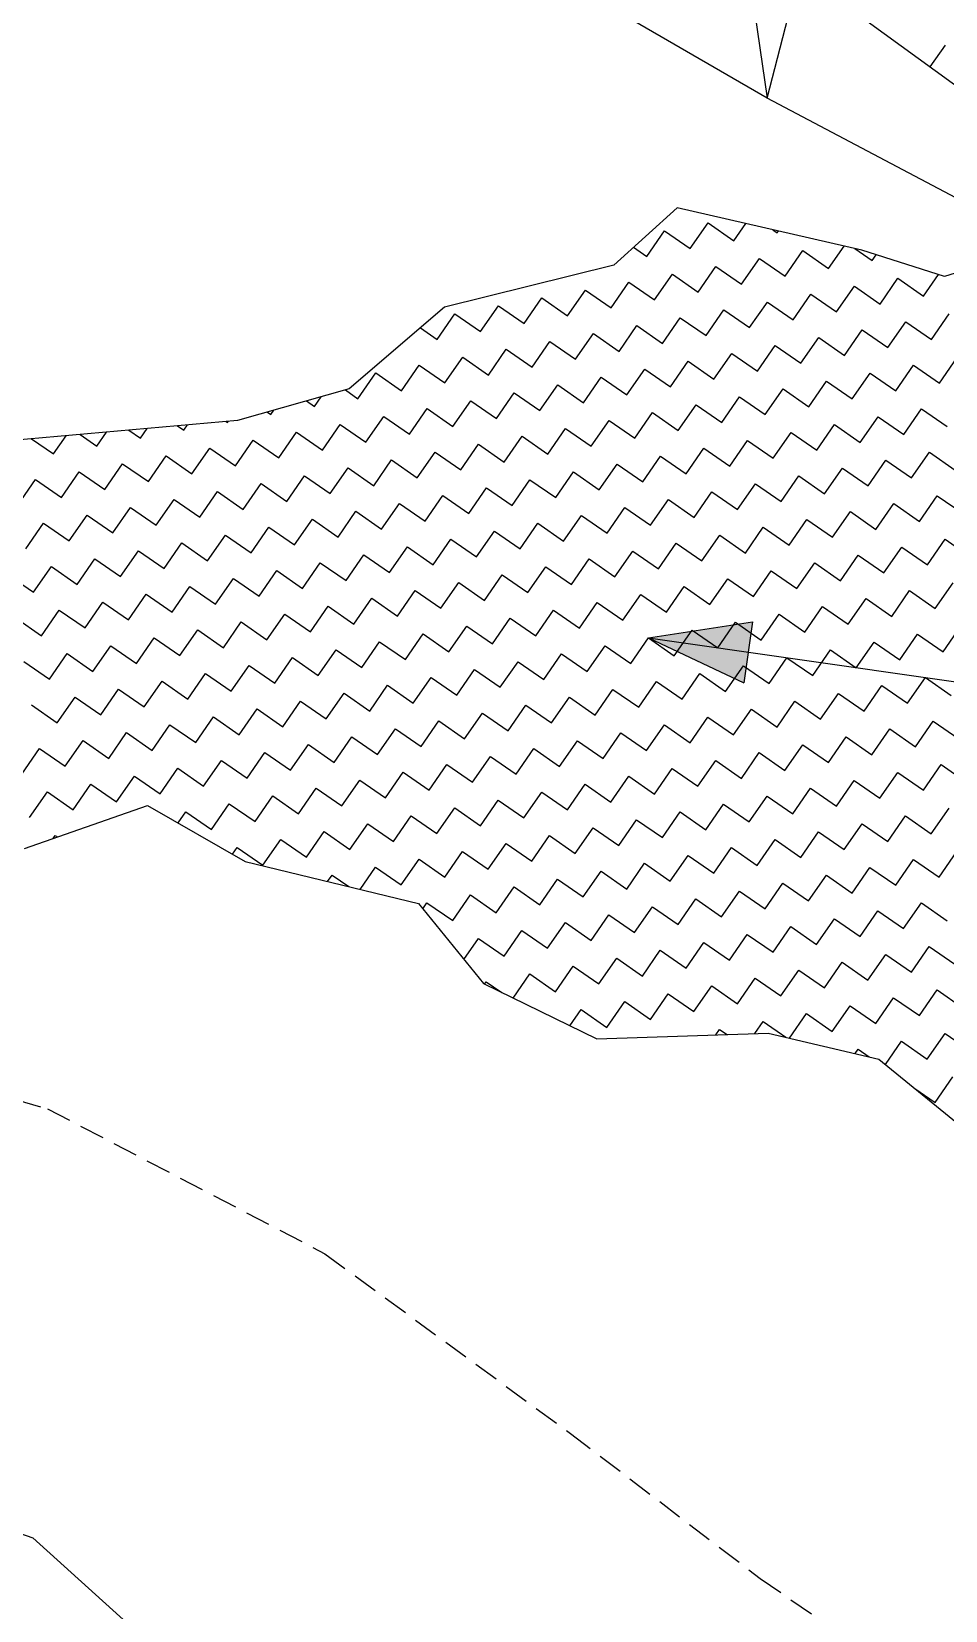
# Model space of a CAD drawing. Header units: metres. Extents: x 282167 to 284586, y 2020907 to 2023042.
# Drawn here: x 283705.8 to 283888.9, y 2021604.4 to 2021920.7 of the extents above; entities that cross this region are included whole.
import ezdxf

# ---------------------------------------------------------------- set-up
doc = ezdxf.new("R2010")
doc.units = ezdxf.units.M
doc.header["$MEASUREMENT"] = 0
doc.linetypes.add('DASHED', pattern=[0.75, 0.5, -0.25])
for name, color, linetype in [('LINE_FOOTPATH', 1, 'DASHED'), ('POLY_HATCH', 12, 'Continuous'), ('POLY_PARCEL', 6, 'Continuous'), ('POLY_WATER', 4, 'Continuous')]:
    doc.layers.add(name, color=color, linetype=linetype)

msp = doc.modelspace()

# ---------------------------------------------------------------- hatches: boundary and pattern name
h = msp.add_hatch(color=256)
h.paths.add_polyline_path([(283849.37, 2021796.33), (283850.24, 2021802.44), (283829.4, 2021799.19)])
h.paths.add_polyline_path([(283829.4, 2021799.19), (283848.5, 2021790.22), (283849.37, 2021796.33)])

# ---------------------------------------------------------------- linework, layer by layer
for points in [[(283829.4, 2021799.19), (283850.24, 2021802.44)], [(283850.24, 2021802.44), (283848.5, 2021790.22)], [(283829.4, 2021799.19), (283949.71, 2021782)], [(283829.4, 2021799.19), (283848.5, 2021790.22)]]:
    msp.add_lwpolyline(points)
at = {"layer": 'LINE_FOOTPATH', "ltscale": 10}
for p, q in [((283637.87, 2021725.11), (283709, 2021704.87)), ((283709, 2021704.87), (283764.56, 2021675.83)), ((283764.56, 2021675.83), (283813.76, 2021639.81)), ((283813.76, 2021639.81), (283851.76, 2021610.77)), ((283851.76, 2021610.77), (283896.96, 2021579.45))]:
    msp.add_line(p, q, dxfattribs=at)
at = {"layer": 'POLY_HATCH'}
for p, q in [((283869.75, 2021925.27), (283893.61, 2021907.96)), ((283835.1, 2021885.39), (283822.46, 2021873.89)), ((283872.09, 2021876.9), (283835.1, 2021885.39)), ((283913.54, 2021879.34), (283888.7, 2021871.62)), ((283888.7, 2021871.62), (283872.09, 2021876.9)), ((283822.46, 2021873.89), (283788.54, 2021865.45)), ((283788.54, 2021865.45), (283769.42, 2021849.1)), ((283769.42, 2021849.1), (283747.09, 2021842.75)), ((283747.09, 2021842.75), (283697.25, 2021838.33)), ((283704.41, 2021757.01), (283729.08, 2021765.62)), ((283729.08, 2021765.62), (283748.61, 2021754.43)), ((283748.61, 2021754.43), (283783.29, 2021745.98)), ((283783.29, 2021745.98), (283796.33, 2021729.93)), ((283796.33, 2021729.93), (283819.06, 2021718.86)), ((283819.06, 2021718.86), (283853.37, 2021720.01)), ((283853.37, 2021720.01), (283875.49, 2021714.81)), ((283875.49, 2021714.81), (283900.89, 2021694.09))]:
    msp.add_line(p, q, dxfattribs=at)
at = {"layer": 'POLY_HATCH', "linetype": 'Continuous'}
for p, q in [((283885.83, 2021913.61), (283888.85, 2021917.97)), ((283829.03, 2021875.62), (283832.6, 2021880.77)), ((283832.6, 2021880.77), (283837.75, 2021877.2)), ((283837.75, 2021877.2), (283841.31, 2021882.35)), ((283841.31, 2021882.35), (283846.46, 2021878.78)), ((283846.46, 2021878.78), (283848.85, 2021882.23)), ((283854.27, 2021880.99), (283855.17, 2021880.36)), ((283855.17, 2021880.36), (283855.43, 2021880.73)), ((283826.38, 2021877.46), (283829.03, 2021875.62)), ((283865.47, 2021873.23), (283868.57, 2021877.71)), ((283870.71, 2021877.22), (283874.18, 2021874.81)), ((283848.04, 2021870.07), (283851.61, 2021875.22)), ((283851.61, 2021875.22), (283856.76, 2021871.65)), ((283856.76, 2021871.65), (283860.32, 2021876.8)), ((283860.32, 2021876.8), (283865.47, 2021873.23)), ((283874.18, 2021874.81), (283874.99, 2021875.98)), ((283830.61, 2021866.91), (283834.18, 2021872.05)), ((283834.18, 2021872.05), (283839.33, 2021868.49)), ((283839.33, 2021868.49), (283842.89, 2021873.64)), ((283842.89, 2021873.64), (283848.04, 2021870.07)), ((283875.76, 2021866.1), (283879.33, 2021871.25)), ((283879.33, 2021871.25), (283884.48, 2021867.68)), ((283884.48, 2021867.68), (283887.48, 2021872.01)), ((283813.19, 2021863.75), (283816.75, 2021868.89)), ((283816.75, 2021868.89), (283821.9, 2021865.33)), ((283821.9, 2021865.33), (283825.47, 2021870.47)), ((283825.47, 2021870.47), (283830.61, 2021866.91)), ((283858.34, 2021862.94), (283861.9, 2021868.08)), ((283861.9, 2021868.08), (283867.05, 2021864.52)), ((283867.05, 2021864.52), (283870.62, 2021869.66)), ((283870.62, 2021869.66), (283875.76, 2021866.1)), ((283795.76, 2021860.58), (283799.33, 2021865.73)), ((283799.33, 2021865.73), (283804.47, 2021862.17)), ((283804.47, 2021862.17), (283808.04, 2021867.31)), ((283808.04, 2021867.31), (283813.19, 2021863.75)), ((283840.91, 2021859.77), (283844.48, 2021864.92)), ((283844.48, 2021864.92), (283849.62, 2021861.36)), ((283849.62, 2021861.36), (283853.19, 2021866.5)), ((283853.19, 2021866.5), (283858.34, 2021862.94)), ((283783.71, 2021861.32), (283787.05, 2021859)), ((283787.05, 2021859), (283790.61, 2021864.15)), ((283790.61, 2021864.15), (283795.76, 2021860.58)), ((283823.48, 2021856.61), (283827.05, 2021861.76)), ((283827.05, 2021861.76), (283832.2, 2021858.19)), ((283832.2, 2021858.19), (283835.76, 2021863.34)), ((283835.76, 2021863.34), (283840.91, 2021859.77)), ((283877.34, 2021857.38), (283880.91, 2021862.53)), ((283880.91, 2021862.53), (283886.06, 2021858.97)), ((283886.06, 2021858.97), (283889.62, 2021864.11)), ((283806.06, 2021853.45), (283809.62, 2021858.6)), ((283809.62, 2021858.6), (283814.77, 2021855.03)), ((283814.77, 2021855.03), (283818.34, 2021860.18)), ((283818.34, 2021860.18), (283823.48, 2021856.61)), ((283859.92, 2021854.22), (283863.48, 2021859.37)), ((283863.48, 2021859.37), (283868.63, 2021855.8)), ((283868.63, 2021855.8), (283872.2, 2021860.95)), ((283872.2, 2021860.95), (283877.34, 2021857.38)), ((283788.63, 2021850.29), (283792.2, 2021855.44)), ((283792.2, 2021855.44), (283797.34, 2021851.87)), ((283797.34, 2021851.87), (283800.91, 2021857.02)), ((283800.91, 2021857.02), (283806.06, 2021853.45)), ((283842.49, 2021851.06), (283846.06, 2021856.21)), ((283846.06, 2021856.21), (283851.2, 2021852.64)), ((283851.2, 2021852.64), (283854.77, 2021857.79)), ((283854.77, 2021857.79), (283859.92, 2021854.22)), ((283887.64, 2021850.25), (283891.2, 2021855.4)), ((283771.2, 2021847.13), (283774.77, 2021852.28)), ((283774.77, 2021852.28), (283779.92, 2021848.71)), ((283779.92, 2021848.71), (283783.48, 2021853.86)), ((283783.48, 2021853.86), (283788.63, 2021850.29)), ((283825.06, 2021847.9), (283828.63, 2021853.05)), ((283828.63, 2021853.05), (283833.78, 2021849.48)), ((283833.78, 2021849.48), (283837.34, 2021854.63)), ((283837.34, 2021854.63), (283842.49, 2021851.06)), ((283870.21, 2021847.09), (283873.78, 2021852.24)), ((283873.78, 2021852.24), (283878.92, 2021848.67)), ((283878.92, 2021848.67), (283882.49, 2021853.82)), ((283882.49, 2021853.82), (283887.64, 2021850.25)), ((283768.67, 2021848.88), (283771.2, 2021847.13)), ((283807.64, 2021844.74), (283811.2, 2021849.89)), ((283811.2, 2021849.89), (283816.35, 2021846.32)), ((283816.35, 2021846.32), (283819.92, 2021851.47)), ((283819.92, 2021851.47), (283825.06, 2021847.9)), ((283852.78, 2021843.93), (283856.35, 2021849.08)), ((283856.35, 2021849.08), (283861.5, 2021845.51)), ((283861.5, 2021845.51), (283865.06, 2021850.66)), ((283865.06, 2021850.66), (283870.21, 2021847.09)), ((283760.87, 2021846.67), (283762.49, 2021845.55)), ((283762.49, 2021845.55), (283763.85, 2021847.52)), ((283790.21, 2021841.58), (283793.78, 2021846.72)), ((283793.78, 2021846.72), (283798.92, 2021843.16)), ((283798.92, 2021843.16), (283802.49, 2021848.3)), ((283802.49, 2021848.3), (283807.64, 2021844.74)), ((283835.36, 2021840.77), (283838.92, 2021845.91)), ((283838.92, 2021845.91), (283844.07, 2021842.35)), ((283844.07, 2021842.35), (283847.64, 2021847.5)), ((283847.64, 2021847.5), (283852.78, 2021843.93)), ((283744.83, 2021842.55), (283745.06, 2021842.39)), ((283745.06, 2021842.39), (283745.2, 2021842.58)), ((283753.08, 2021844.45), (283753.78, 2021843.97)), ((283753.78, 2021843.97), (283754.37, 2021844.82)), ((283772.78, 2021838.42), (283776.35, 2021843.56)), ((283776.35, 2021843.56), (283781.5, 2021840)), ((283781.5, 2021840), (283785.06, 2021845.14)), ((283785.06, 2021845.14), (283790.21, 2021841.58)), ((283817.93, 2021837.61), (283821.5, 2021842.75)), ((283821.5, 2021842.75), (283826.64, 2021839.19)), ((283826.64, 2021839.19), (283830.21, 2021844.33)), ((283830.21, 2021844.33), (283835.36, 2021840.77)), ((283871.79, 2021838.38), (283875.36, 2021843.52)), ((283875.36, 2021843.52), (283880.5, 2021839.96)), ((283880.5, 2021839.96), (283884.07, 2021845.1)), ((283884.07, 2021845.1), (283889.22, 2021841.54)), ((283710.21, 2021836.06), (283712.73, 2021839.7)), ((283715.59, 2021839.96), (283718.92, 2021837.64)), ((283718.92, 2021837.64), (283720.85, 2021840.42)), ((283725.33, 2021840.82), (283727.64, 2021839.23)), ((283727.64, 2021839.23), (283728.96, 2021841.14)), ((283735.08, 2021841.69), (283736.35, 2021840.81)), ((283736.35, 2021840.81), (283737.08, 2021841.86)), ((283755.36, 2021835.25), (283758.92, 2021840.4)), ((283758.92, 2021840.4), (283764.07, 2021836.83)), ((283764.07, 2021836.83), (283767.64, 2021841.98)), ((283767.64, 2021841.98), (283772.78, 2021838.42)), ((283800.5, 2021834.44), (283804.07, 2021839.59)), ((283804.07, 2021839.59), (283809.22, 2021836.03)), ((283809.22, 2021836.03), (283812.78, 2021841.17)), ((283812.78, 2021841.17), (283817.93, 2021837.61)), ((283854.36, 2021835.22), (283857.93, 2021840.36)), ((283857.93, 2021840.36), (283863.08, 2021836.8)), ((283863.08, 2021836.8), (283866.64, 2021841.94)), ((283866.64, 2021841.94), (283871.79, 2021838.38)), ((283705.84, 2021839.09), (283710.21, 2021836.06)), ((283737.93, 2021832.09), (283741.5, 2021837.24)), ((283741.5, 2021837.24), (283746.64, 2021833.67)), ((283746.64, 2021833.67), (283750.21, 2021838.82)), ((283750.21, 2021838.82), (283755.36, 2021835.25)), ((283783.08, 2021831.28), (283786.64, 2021836.43)), ((283786.64, 2021836.43), (283791.79, 2021832.86)), ((283791.79, 2021832.86), (283795.36, 2021838.01)), ((283795.36, 2021838.01), (283800.5, 2021834.44)), ((283836.94, 2021832.05), (283840.5, 2021837.2)), ((283840.5, 2021837.2), (283845.65, 2021833.63)), ((283845.65, 2021833.63), (283849.22, 2021838.78)), ((283849.22, 2021838.78), (283854.36, 2021835.22)), ((283882.09, 2021831.24), (283885.65, 2021836.39)), ((283885.65, 2021836.39), (283890.8, 2021832.83)), ((283720.5, 2021828.93), (283724.07, 2021834.08)), ((283724.07, 2021834.08), (283729.22, 2021830.51)), ((283729.22, 2021830.51), (283732.78, 2021835.66)), ((283732.78, 2021835.66), (283737.93, 2021832.09)), ((283765.65, 2021828.12), (283769.22, 2021833.27)), ((283769.22, 2021833.27), (283774.36, 2021829.7)), ((283774.36, 2021829.7), (283777.93, 2021834.85)), ((283777.93, 2021834.85), (283783.08, 2021831.28)), ((283819.51, 2021828.89), (283823.08, 2021834.04)), ((283823.08, 2021834.04), (283828.22, 2021830.47)), ((283828.22, 2021830.47), (283831.79, 2021835.62)), ((283831.79, 2021835.62), (283836.94, 2021832.05)), ((283864.66, 2021828.08), (283868.23, 2021833.23)), ((283868.23, 2021833.23), (283873.37, 2021829.66)), ((283873.37, 2021829.66), (283876.94, 2021834.81)), ((283876.94, 2021834.81), (283882.09, 2021831.24)), ((283703.08, 2021825.77), (283706.64, 2021830.92)), ((283706.64, 2021830.92), (283711.79, 2021827.35)), ((283711.79, 2021827.35), (283715.36, 2021832.5)), ((283715.36, 2021832.5), (283720.5, 2021828.93)), ((283748.22, 2021824.96), (283751.79, 2021830.11)), ((283751.79, 2021830.11), (283756.94, 2021826.54)), ((283756.94, 2021826.54), (283760.5, 2021831.69)), ((283760.5, 2021831.69), (283765.65, 2021828.12)), ((283802.08, 2021825.73), (283805.65, 2021830.88)), ((283805.65, 2021830.88), (283810.8, 2021827.31)), ((283810.8, 2021827.31), (283814.36, 2021832.46)), ((283814.36, 2021832.46), (283819.51, 2021828.89)), ((283847.23, 2021824.92), (283850.8, 2021830.07)), ((283850.8, 2021830.07), (283855.95, 2021826.5)), ((283855.95, 2021826.5), (283859.51, 2021831.65)), ((283859.51, 2021831.65), (283864.66, 2021828.08)), ((283730.8, 2021821.8), (283734.36, 2021826.95)), ((283734.36, 2021826.95), (283739.51, 2021823.38)), ((283739.51, 2021823.38), (283743.08, 2021828.53)), ((283743.08, 2021828.53), (283748.22, 2021824.96)), ((283784.66, 2021822.57), (283788.22, 2021827.72)), ((283788.22, 2021827.72), (283793.37, 2021824.15)), ((283793.37, 2021824.15), (283796.94, 2021829.3)), ((283796.94, 2021829.3), (283802.08, 2021825.73)), ((283829.81, 2021821.76), (283833.37, 2021826.91)), ((283833.37, 2021826.91), (283838.52, 2021823.34)), ((283838.52, 2021823.34), (283842.09, 2021828.49)), ((283842.09, 2021828.49), (283847.23, 2021824.92)), ((283883.67, 2021822.53), (283887.23, 2021827.68)), ((283887.23, 2021827.68), (283892.38, 2021824.11)), ((283713.37, 2021818.64), (283716.94, 2021823.78)), ((283716.94, 2021823.78), (283722.08, 2021820.22)), ((283722.08, 2021820.22), (283725.65, 2021825.36)), ((283725.65, 2021825.36), (283730.8, 2021821.8)), ((283767.23, 2021819.41), (283770.8, 2021824.56)), ((283770.8, 2021824.56), (283775.94, 2021820.99)), ((283775.94, 2021820.99), (283779.51, 2021826.14)), ((283779.51, 2021826.14), (283784.66, 2021822.57)), ((283812.38, 2021818.6), (283815.94, 2021823.75)), ((283815.94, 2021823.75), (283821.09, 2021820.18)), ((283821.09, 2021820.18), (283824.66, 2021825.33)), ((283824.66, 2021825.33), (283829.81, 2021821.76)), ((283866.24, 2021819.37), (283869.81, 2021824.52)), ((283869.81, 2021824.52), (283874.95, 2021820.95)), ((283874.95, 2021820.95), (283878.52, 2021826.1)), ((283878.52, 2021826.1), (283883.67, 2021822.53)), ((283704.66, 2021817.06), (283708.22, 2021822.2)), ((283708.22, 2021822.2), (283713.37, 2021818.64)), ((283749.8, 2021816.25), (283753.37, 2021821.39)), ((283753.37, 2021821.39), (283758.52, 2021817.83)), ((283758.52, 2021817.83), (283762.08, 2021822.97)), ((283762.08, 2021822.97), (283767.23, 2021819.41)), ((283794.95, 2021815.44), (283798.52, 2021820.58)), ((283798.52, 2021820.58), (283803.67, 2021817.02)), ((283803.67, 2021817.02), (283807.23, 2021822.16)), ((283807.23, 2021822.16), (283812.38, 2021818.6)), ((283848.81, 2021816.21), (283852.38, 2021821.36)), ((283852.38, 2021821.36), (283857.53, 2021817.79)), ((283857.53, 2021817.79), (283861.09, 2021822.94)), ((283861.09, 2021822.94), (283866.24, 2021819.37)), ((283732.38, 2021813.08), (283735.94, 2021818.23)), ((283735.94, 2021818.23), (283741.09, 2021814.67)), ((283741.09, 2021814.67), (283744.66, 2021819.81)), ((283744.66, 2021819.81), (283749.8, 2021816.25)), ((283777.53, 2021812.28), (283781.09, 2021817.42)), ((283781.09, 2021817.42), (283786.24, 2021813.86)), ((283786.24, 2021813.86), (283789.8, 2021819)), ((283789.8, 2021819), (283794.95, 2021815.44)), ((283831.39, 2021813.05), (283834.95, 2021818.19)), ((283834.95, 2021818.19), (283840.1, 2021814.63)), ((283840.1, 2021814.63), (283843.67, 2021819.77)), ((283843.67, 2021819.77), (283848.81, 2021816.21)), ((283876.53, 2021812.24), (283880.1, 2021817.38)), ((283880.1, 2021817.38), (283885.25, 2021813.82)), ((283885.25, 2021813.82), (283888.81, 2021818.96)), ((283888.81, 2021818.96), (283893.96, 2021815.4)), ((283714.95, 2021809.92), (283718.52, 2021815.07)), ((283718.52, 2021815.07), (283723.66, 2021811.5)), ((283723.66, 2021811.5), (283727.23, 2021816.65)), ((283727.23, 2021816.65), (283732.38, 2021813.08)), ((283760.1, 2021809.11), (283763.66, 2021814.26)), ((283763.66, 2021814.26), (283768.81, 2021810.69)), ((283768.81, 2021810.69), (283772.38, 2021815.84)), ((283772.38, 2021815.84), (283777.53, 2021812.28)), ((283813.96, 2021809.89), (283817.53, 2021815.03)), ((283817.53, 2021815.03), (283822.67, 2021811.47)), ((283822.67, 2021811.47), (283826.24, 2021816.61)), ((283826.24, 2021816.61), (283831.39, 2021813.05)), ((283859.11, 2021809.08), (283862.67, 2021814.22)), ((283862.67, 2021814.22), (283867.82, 2021810.66)), ((283867.82, 2021810.66), (283871.39, 2021815.8)), ((283871.39, 2021815.8), (283876.53, 2021812.24)), ((283701.09, 2021811.91), (283706.24, 2021808.34)), ((283706.24, 2021808.34), (283709.8, 2021813.49)), ((283709.8, 2021813.49), (283714.95, 2021809.92)), ((283742.67, 2021805.95), (283746.24, 2021811.1)), ((283746.24, 2021811.1), (283751.39, 2021807.53)), ((283751.39, 2021807.53), (283754.95, 2021812.68)), ((283754.95, 2021812.68), (283760.1, 2021809.11)), ((283796.53, 2021806.72), (283800.1, 2021811.87)), ((283800.1, 2021811.87), (283805.25, 2021808.3)), ((283805.25, 2021808.3), (283808.81, 2021813.45)), ((283808.81, 2021813.45), (283813.96, 2021809.89)), ((283841.68, 2021805.91), (283845.25, 2021811.06)), ((283845.25, 2021811.06), (283850.39, 2021807.49)), ((283850.39, 2021807.49), (283853.96, 2021812.64)), ((283853.96, 2021812.64), (283859.11, 2021809.08)), ((283725.24, 2021802.79), (283728.81, 2021807.94)), ((283728.81, 2021807.94), (283733.96, 2021804.37)), ((283733.96, 2021804.37), (283737.52, 2021809.52)), ((283737.52, 2021809.52), (283742.67, 2021805.95)), ((283779.11, 2021803.56), (283782.67, 2021808.71)), ((283782.67, 2021808.71), (283787.82, 2021805.14)), ((283787.82, 2021805.14), (283791.39, 2021810.29)), ((283791.39, 2021810.29), (283796.53, 2021806.72)), ((283824.25, 2021802.75), (283827.82, 2021807.9)), ((283827.82, 2021807.9), (283832.97, 2021804.33)), ((283832.97, 2021804.33), (283836.53, 2021809.48)), ((283836.53, 2021809.48), (283841.68, 2021805.91)), ((283878.11, 2021803.52), (283881.68, 2021808.67)), ((283881.68, 2021808.67), (283886.83, 2021805.1)), ((283886.83, 2021805.1), (283890.39, 2021810.25)), ((283707.82, 2021799.63), (283711.38, 2021804.78)), ((283711.38, 2021804.78), (283716.53, 2021801.21)), ((283716.53, 2021801.21), (283720.1, 2021806.36)), ((283720.1, 2021806.36), (283725.24, 2021802.79)), ((283761.68, 2021800.4), (283765.25, 2021805.55)), ((283765.25, 2021805.55), (283770.39, 2021801.98)), ((283770.39, 2021801.98), (283773.96, 2021807.13)), ((283773.96, 2021807.13), (283779.11, 2021803.56)), ((283806.83, 2021799.59), (283810.39, 2021804.74)), ((283810.39, 2021804.74), (283815.54, 2021801.17)), ((283815.54, 2021801.17), (283819.11, 2021806.32)), ((283819.11, 2021806.32), (283824.25, 2021802.75)), ((283860.69, 2021800.36), (283864.25, 2021805.51)), ((283864.25, 2021805.51), (283869.4, 2021801.94)), ((283869.4, 2021801.94), (283872.97, 2021807.09)), ((283872.97, 2021807.09), (283878.11, 2021803.52)), ((283702.67, 2021803.2), (283707.82, 2021799.63)), ((283744.25, 2021797.24), (283747.82, 2021802.39)), ((283747.82, 2021802.39), (283752.97, 2021798.82)), ((283752.97, 2021798.82), (283756.53, 2021803.97)), ((283756.53, 2021803.97), (283761.68, 2021800.4)), ((283789.4, 2021796.43), (283792.97, 2021801.58)), ((283792.97, 2021801.58), (283798.11, 2021798.01)), ((283798.11, 2021798.01), (283801.68, 2021803.16)), ((283801.68, 2021803.16), (283806.83, 2021799.59)), ((283843.26, 2021797.2), (283846.83, 2021802.35)), ((283846.83, 2021802.35), (283851.97, 2021798.78)), ((283851.97, 2021798.78), (283855.54, 2021803.93)), ((283855.54, 2021803.93), (283860.69, 2021800.36)), ((283888.41, 2021796.39), (283891.97, 2021801.54)), ((283726.83, 2021794.08), (283730.39, 2021799.22)), ((283730.39, 2021799.22), (283735.54, 2021795.66)), ((283735.54, 2021795.66), (283739.11, 2021800.81)), ((283739.11, 2021800.81), (283744.25, 2021797.24)), ((283771.97, 2021793.27), (283775.54, 2021798.41)), ((283775.54, 2021798.41), (283780.69, 2021794.85)), ((283780.69, 2021794.85), (283784.25, 2021800)), ((283784.25, 2021800), (283789.4, 2021796.43)), ((283825.83, 2021794.04), (283829.4, 2021799.19)), ((283829.4, 2021799.19), (283834.55, 2021795.62)), ((283834.55, 2021795.62), (283838.11, 2021800.77)), ((283838.11, 2021800.77), (283843.26, 2021797.2)), ((283870.98, 2021793.23), (283874.55, 2021798.38)), ((283874.55, 2021798.38), (283879.7, 2021794.81)), ((283879.7, 2021794.81), (283883.26, 2021799.96)), ((283883.26, 2021799.96), (283888.41, 2021796.39)), ((283709.4, 2021790.92), (283712.97, 2021796.06)), ((283712.97, 2021796.06), (283718.11, 2021792.5)), ((283718.11, 2021792.5), (283721.68, 2021797.64)), ((283721.68, 2021797.64), (283726.83, 2021794.08)), ((283754.55, 2021790.11), (283758.11, 2021795.25)), ((283758.11, 2021795.25), (283763.26, 2021791.69)), ((283763.26, 2021791.69), (283766.83, 2021796.83)), ((283766.83, 2021796.83), (283771.97, 2021793.27)), ((283808.41, 2021790.88), (283811.97, 2021796.02)), ((283811.97, 2021796.02), (283817.12, 2021792.46)), ((283817.12, 2021792.46), (283820.69, 2021797.61)), ((283820.69, 2021797.61), (283825.83, 2021794.04)), ((283853.56, 2021790.07), (283857.12, 2021795.22)), ((283857.12, 2021795.22), (283862.27, 2021791.65)), ((283862.27, 2021791.65), (283865.83, 2021796.8)), ((283865.83, 2021796.8), (283870.98, 2021793.23)), ((283704.25, 2021794.48), (283709.4, 2021790.92)), ((283737.12, 2021786.94), (283740.69, 2021792.09)), ((283740.69, 2021792.09), (283745.83, 2021788.53)), ((283745.83, 2021788.53), (283749.4, 2021793.67)), ((283749.4, 2021793.67), (283754.55, 2021790.11)), ((283790.98, 2021787.72), (283794.55, 2021792.86)), ((283794.55, 2021792.86), (283799.69, 2021789.3)), ((283799.69, 2021789.3), (283803.26, 2021794.44)), ((283803.26, 2021794.44), (283808.41, 2021790.88)), ((283836.13, 2021786.91), (283839.69, 2021792.05)), ((283839.69, 2021792.05), (283844.84, 2021788.49)), ((283844.84, 2021788.49), (283848.41, 2021793.63)), ((283848.41, 2021793.63), (283853.56, 2021790.07)), ((283719.69, 2021783.78), (283723.26, 2021788.93)), ((283723.26, 2021788.93), (283728.41, 2021785.36)), ((283728.41, 2021785.36), (283731.97, 2021790.51)), ((283731.97, 2021790.51), (283737.12, 2021786.94)), ((283773.55, 2021784.55), (283777.12, 2021789.7)), ((283777.12, 2021789.7), (283782.27, 2021786.14)), ((283782.27, 2021786.14), (283785.83, 2021791.28)), ((283785.83, 2021791.28), (283790.98, 2021787.72)), ((283818.7, 2021783.74), (283822.27, 2021788.89)), ((283822.27, 2021788.89), (283827.42, 2021785.33)), ((283827.42, 2021785.33), (283830.98, 2021790.47)), ((283830.98, 2021790.47), (283836.13, 2021786.91)), ((283872.56, 2021784.52), (283876.13, 2021789.66)), ((283876.13, 2021789.66), (283881.28, 2021786.1)), ((283881.28, 2021786.1), (283884.84, 2021791.24)), ((283884.84, 2021791.24), (283889.99, 2021787.68)), ((283705.83, 2021785.77), (283710.98, 2021782.2)), ((283710.98, 2021782.2), (283714.55, 2021787.35)), ((283714.55, 2021787.35), (283719.69, 2021783.78)), ((283756.13, 2021781.39), (283759.69, 2021786.54)), ((283759.69, 2021786.54), (283764.84, 2021782.97)), ((283764.84, 2021782.97), (283768.41, 2021788.12)), ((283768.41, 2021788.12), (283773.55, 2021784.55)), ((283801.27, 2021780.58), (283804.84, 2021785.73)), ((283804.84, 2021785.73), (283809.99, 2021782.16)), ((283809.99, 2021782.16), (283813.55, 2021787.31)), ((283813.55, 2021787.31), (283818.7, 2021783.74)), ((283855.14, 2021781.35), (283858.7, 2021786.5)), ((283858.7, 2021786.5), (283863.85, 2021782.94)), ((283863.85, 2021782.94), (283867.42, 2021788.08)), ((283867.42, 2021788.08), (283872.56, 2021784.52)), ((283738.7, 2021778.23), (283742.27, 2021783.38)), ((283742.27, 2021783.38), (283747.41, 2021779.81)), ((283747.41, 2021779.81), (283750.98, 2021784.96)), ((283750.98, 2021784.96), (283756.13, 2021781.39)), ((283783.85, 2021777.42), (283787.41, 2021782.57)), ((283787.41, 2021782.57), (283792.56, 2021779)), ((283792.56, 2021779), (283796.13, 2021784.15)), ((283796.13, 2021784.15), (283801.27, 2021780.58)), ((283837.71, 2021778.19), (283841.28, 2021783.34)), ((283841.28, 2021783.34), (283846.42, 2021779.77)), ((283846.42, 2021779.77), (283849.99, 2021784.92)), ((283849.99, 2021784.92), (283855.14, 2021781.35)), ((283882.86, 2021777.38), (283886.42, 2021782.53)), ((283886.42, 2021782.53), (283891.57, 2021778.96)), ((283721.27, 2021775.07), (283724.84, 2021780.22)), ((283724.84, 2021780.22), (283729.99, 2021776.65)), ((283729.99, 2021776.65), (283733.55, 2021781.8)), ((283733.55, 2021781.8), (283738.7, 2021778.23)), ((283766.42, 2021774.26), (283769.99, 2021779.41)), ((283769.99, 2021779.41), (283775.13, 2021775.84)), ((283775.13, 2021775.84), (283778.7, 2021780.99)), ((283778.7, 2021780.99), (283783.85, 2021777.42)), ((283820.28, 2021775.03), (283823.85, 2021780.18)), ((283823.85, 2021780.18), (283829, 2021776.61)), ((283829, 2021776.61), (283832.56, 2021781.76)), ((283832.56, 2021781.76), (283837.71, 2021778.19)), ((283865.43, 2021774.22), (283869, 2021779.37)), ((283869, 2021779.37), (283874.14, 2021775.8)), ((283874.14, 2021775.8), (283877.71, 2021780.95)), ((283877.71, 2021780.95), (283882.86, 2021777.38)), ((283703.85, 2021771.91), (283707.41, 2021777.06)), ((283707.41, 2021777.06), (283712.56, 2021773.49)), ((283712.56, 2021773.49), (283716.13, 2021778.64)), ((283716.13, 2021778.64), (283721.27, 2021775.07)), ((283748.99, 2021771.1), (283752.56, 2021776.25)), ((283752.56, 2021776.25), (283757.71, 2021772.68)), ((283757.71, 2021772.68), (283761.27, 2021777.83)), ((283761.27, 2021777.83), (283766.42, 2021774.26)), ((283802.86, 2021771.87), (283806.42, 2021777.02)), ((283806.42, 2021777.02), (283811.57, 2021773.45)), ((283811.57, 2021773.45), (283815.14, 2021778.6)), ((283815.14, 2021778.6), (283820.28, 2021775.03)), ((283848, 2021771.06), (283851.57, 2021776.21)), ((283851.57, 2021776.21), (283856.72, 2021772.64)), ((283856.72, 2021772.64), (283860.28, 2021777.79)), ((283860.28, 2021777.79), (283865.43, 2021774.22)), ((283731.57, 2021767.94), (283735.13, 2021773.08)), ((283735.13, 2021773.08), (283740.28, 2021769.52)), ((283740.28, 2021769.52), (283743.85, 2021774.67)), ((283743.85, 2021774.67), (283748.99, 2021771.1)), ((283785.43, 2021768.71), (283789, 2021773.86)), ((283789, 2021773.86), (283794.14, 2021770.29)), ((283794.14, 2021770.29), (283797.71, 2021775.44)), ((283797.71, 2021775.44), (283802.86, 2021771.87)), ((283830.58, 2021767.9), (283834.14, 2021773.05)), ((283834.14, 2021773.05), (283839.29, 2021769.48)), ((283839.29, 2021769.48), (283842.86, 2021774.63)), ((283842.86, 2021774.63), (283848, 2021771.06)), ((283884.44, 2021768.67), (283888, 2021773.82)), ((283888, 2021773.82), (283893.15, 2021770.25)), ((283714.14, 2021764.78), (283717.71, 2021769.92)), ((283717.71, 2021769.92), (283722.85, 2021766.36)), ((283722.85, 2021766.36), (283726.42, 2021771.5)), ((283726.42, 2021771.5), (283731.57, 2021767.94)), ((283768, 2021765.55), (283771.57, 2021770.69)), ((283771.57, 2021770.69), (283776.72, 2021767.13)), ((283776.72, 2021767.13), (283780.28, 2021772.27)), ((283780.28, 2021772.27), (283785.43, 2021768.71)), ((283813.15, 2021764.74), (283816.72, 2021769.88)), ((283816.72, 2021769.88), (283821.86, 2021766.32)), ((283821.86, 2021766.32), (283825.43, 2021771.47)), ((283825.43, 2021771.47), (283830.58, 2021767.9)), ((283867.01, 2021765.51), (283870.58, 2021770.66)), ((283870.58, 2021770.66), (283875.72, 2021767.09)), ((283875.72, 2021767.09), (283879.29, 2021772.24)), ((283879.29, 2021772.24), (283884.44, 2021768.67)), ((283705.43, 2021763.2), (283708.99, 2021768.34)), ((283708.99, 2021768.34), (283714.14, 2021764.78)), ((283750.58, 2021762.39), (283754.14, 2021767.53)), ((283754.14, 2021767.53), (283759.29, 2021763.97)), ((283759.29, 2021763.97), (283762.86, 2021769.11)), ((283762.86, 2021769.11), (283768, 2021765.55)), ((283795.72, 2021761.58), (283799.29, 2021766.72)), ((283799.29, 2021766.72), (283804.44, 2021763.16)), ((283804.44, 2021763.16), (283808, 2021768.3)), ((283808, 2021768.3), (283813.15, 2021764.74)), ((283849.58, 2021762.35), (283853.15, 2021767.49)), ((283853.15, 2021767.49), (283858.3, 2021763.93)), ((283858.3, 2021763.93), (283861.86, 2021769.07)), ((283861.86, 2021769.07), (283867.01, 2021765.51)), ((283735.17, 2021762.14), (283736.72, 2021764.37)), ((283736.72, 2021764.37), (283741.86, 2021760.8)), ((283741.86, 2021760.8), (283745.43, 2021765.95)), ((283745.43, 2021765.95), (283750.58, 2021762.39)), ((283778.3, 2021758.41), (283781.86, 2021763.56)), ((283781.86, 2021763.56), (283787.01, 2021760)), ((283787.01, 2021760), (283790.58, 2021765.14)), ((283790.58, 2021765.14), (283795.72, 2021761.58)), ((283832.16, 2021759.19), (283835.72, 2021764.33)), ((283835.72, 2021764.33), (283840.87, 2021760.77)), ((283840.87, 2021760.77), (283844.44, 2021765.91)), ((283844.44, 2021765.91), (283849.58, 2021762.35)), ((283877.3, 2021758.38), (283880.87, 2021763.52)), ((283880.87, 2021763.52), (283886.02, 2021759.96)), ((283886.02, 2021759.96), (283889.58, 2021765.1)), ((283760.87, 2021755.25), (283764.44, 2021760.4)), ((283764.44, 2021760.4), (283769.58, 2021756.83)), ((283769.58, 2021756.83), (283773.15, 2021761.98)), ((283773.15, 2021761.98), (283778.3, 2021758.41)), ((283814.73, 2021756.02), (283818.3, 2021761.17)), ((283818.3, 2021761.17), (283823.44, 2021757.6)), ((283823.44, 2021757.6), (283827.01, 2021762.75)), ((283827.01, 2021762.75), (283832.16, 2021759.19)), ((283859.88, 2021755.21), (283863.44, 2021760.36)), ((283863.44, 2021760.36), (283868.59, 2021756.8)), ((283868.59, 2021756.8), (283872.16, 2021761.94)), ((283872.16, 2021761.94), (283877.3, 2021758.38)), ((283710.15, 2021759.02), (283710.57, 2021759.63)), ((283710.57, 2021759.63), (283711.02, 2021759.32)), ((283746.07, 2021755.88), (283747.01, 2021757.24)), ((283747.01, 2021757.24), (283752.16, 2021753.67)), ((283752.16, 2021753.67), (283755.72, 2021758.82)), ((283755.72, 2021758.82), (283760.87, 2021755.25)), ((283797.3, 2021752.86), (283800.87, 2021758.01)), ((283800.87, 2021758.01), (283806.02, 2021754.44)), ((283806.02, 2021754.44), (283809.58, 2021759.59)), ((283809.58, 2021759.59), (283814.73, 2021756.02)), ((283842.45, 2021752.05), (283846.02, 2021757.2)), ((283846.02, 2021757.2), (283851.16, 2021753.63)), ((283851.16, 2021753.63), (283854.73, 2021758.78)), ((283854.73, 2021758.78), (283859.88, 2021755.21)), ((283779.88, 2021749.7), (283783.44, 2021754.85)), ((283783.44, 2021754.85), (283788.59, 2021751.28)), ((283788.59, 2021751.28), (283792.16, 2021756.43)), ((283792.16, 2021756.43), (283797.3, 2021752.86)), ((283825.02, 2021748.89), (283828.59, 2021754.04)), ((283828.59, 2021754.04), (283833.74, 2021750.47)), ((283833.74, 2021750.47), (283837.3, 2021755.62)), ((283837.3, 2021755.62), (283842.45, 2021752.05)), ((283878.89, 2021749.66), (283882.45, 2021754.81)), ((283882.45, 2021754.81), (283887.6, 2021751.24)), ((283887.6, 2021751.24), (283891.17, 2021756.39)), ((283765.13, 2021750.41), (283766.02, 2021751.69)), ((283766.02, 2021751.69), (283769.35, 2021749.38)), ((283771.65, 2021748.82), (283774.73, 2021753.27)), ((283774.73, 2021753.27), (283779.88, 2021749.7)), ((283807.6, 2021745.73), (283811.16, 2021750.88)), ((283811.16, 2021750.88), (283816.31, 2021747.31)), ((283816.31, 2021747.31), (283819.88, 2021752.46)), ((283819.88, 2021752.46), (283825.02, 2021748.89)), ((283861.46, 2021746.5), (283865.03, 2021751.65)), ((283865.03, 2021751.65), (283870.17, 2021748.08)), ((283870.17, 2021748.08), (283873.74, 2021753.23)), ((283873.74, 2021753.23), (283878.89, 2021749.66)), ((283790.17, 2021742.57), (283793.74, 2021747.72)), ((283793.74, 2021747.72), (283798.88, 2021744.15)), ((283798.88, 2021744.15), (283802.45, 2021749.3)), ((283802.45, 2021749.3), (283807.6, 2021745.73)), ((283844.03, 2021743.34), (283847.6, 2021748.49)), ((283847.6, 2021748.49), (283852.75, 2021744.92)), ((283852.75, 2021744.92), (283856.31, 2021750.07)), ((283856.31, 2021750.07), (283861.46, 2021746.5)), ((283784.17, 2021744.9), (283785.02, 2021746.13)), ((283785.02, 2021746.13), (283790.17, 2021742.57)), ((283826.61, 2021740.18), (283830.17, 2021745.33)), ((283830.17, 2021745.33), (283835.32, 2021741.76)), ((283835.32, 2021741.76), (283838.89, 2021746.91)), ((283838.89, 2021746.91), (283844.03, 2021743.34)), ((283871.75, 2021739.37), (283875.32, 2021744.52)), ((283875.32, 2021744.52), (283880.47, 2021740.95)), ((283880.47, 2021740.95), (283884.03, 2021746.1)), ((283884.03, 2021746.1), (283889.18, 2021742.53)), ((283809.18, 2021737.02), (283812.75, 2021742.16)), ((283812.75, 2021742.16), (283817.89, 2021738.6)), ((283817.89, 2021738.6), (283821.46, 2021743.74)), ((283821.46, 2021743.74), (283826.61, 2021740.18)), ((283854.33, 2021736.21), (283857.89, 2021741.35)), ((283857.89, 2021741.35), (283863.04, 2021737.79)), ((283863.04, 2021737.79), (283866.61, 2021742.93)), ((283866.61, 2021742.93), (283871.75, 2021739.37)), ((283792.39, 2021734.78), (283795.32, 2021739)), ((283795.32, 2021739), (283800.47, 2021735.44)), ((283800.47, 2021735.44), (283804.03, 2021740.58)), ((283804.03, 2021740.58), (283809.18, 2021737.02)), ((283836.9, 2021733.05), (283840.47, 2021738.19)), ((283840.47, 2021738.19), (283845.61, 2021734.63)), ((283845.61, 2021734.63), (283849.18, 2021739.77)), ((283849.18, 2021739.77), (283854.33, 2021736.21)), ((283819.47, 2021729.88), (283823.04, 2021735.03)), ((283823.04, 2021735.03), (283828.19, 2021731.46)), ((283828.19, 2021731.46), (283831.75, 2021736.61)), ((283831.75, 2021736.61), (283836.9, 2021733.05)), ((283873.33, 2021730.66), (283876.9, 2021735.8)), ((283876.9, 2021735.8), (283882.05, 2021732.24)), ((283882.05, 2021732.24), (283885.61, 2021737.38)), ((283885.61, 2021737.38), (283890.76, 2021733.82)), ((283802.27, 2021727.04), (283805.61, 2021731.87)), ((283805.61, 2021731.87), (283810.76, 2021728.3)), ((283810.76, 2021728.3), (283814.33, 2021733.45)), ((283814.33, 2021733.45), (283819.47, 2021729.88)), ((283855.91, 2021727.49), (283859.47, 2021732.64)), ((283859.47, 2021732.64), (283864.62, 2021729.07)), ((283864.62, 2021729.07), (283868.19, 2021734.22)), ((283868.19, 2021734.22), (283873.33, 2021730.66)), ((283796.57, 2021729.82), (283796.9, 2021730.29)), ((283796.9, 2021730.29), (283799.98, 2021728.16)), ((283838.48, 2021724.33), (283842.05, 2021729.48)), ((283842.05, 2021729.48), (283847.19, 2021725.91)), ((283847.19, 2021725.91), (283850.76, 2021731.06)), ((283850.76, 2021731.06), (283855.91, 2021727.49)), ((283883.63, 2021723.52), (283887.19, 2021728.67)), ((283887.19, 2021728.67), (283892.34, 2021725.1)), ((283821.05, 2021721.17), (283824.62, 2021726.32)), ((283824.62, 2021726.32), (283829.77, 2021722.75)), ((283829.77, 2021722.75), (283833.33, 2021727.9)), ((283833.33, 2021727.9), (283838.48, 2021724.33)), ((283866.2, 2021720.36), (283869.77, 2021725.51)), ((283869.77, 2021725.51), (283874.91, 2021721.94)), ((283874.91, 2021721.94), (283878.48, 2021727.09)), ((283878.48, 2021727.09), (283883.63, 2021723.52)), ((283813.66, 2021721.49), (283815.91, 2021724.74)), ((283815.91, 2021724.74), (283821.05, 2021721.17)), ((283850.66, 2021719.92), (283852.34, 2021722.35)), ((283852.34, 2021722.35), (283856.91, 2021719.18)), ((283857.64, 2021719.01), (283861.05, 2021723.93)), ((283861.05, 2021723.93), (283866.2, 2021720.36)), ((283842.86, 2021719.66), (283843.63, 2021720.77)), ((283843.63, 2021720.77), (283845.12, 2021719.73)), ((283885.21, 2021714.81), (283888.78, 2021719.96)), ((283888.78, 2021719.96), (283893.92, 2021716.39)), ((283870.75, 2021715.93), (283871.35, 2021716.79)), ((283871.35, 2021716.79), (283873.55, 2021715.27)), ((283876.83, 2021713.72), (283880.06, 2021718.38)), ((283880.06, 2021718.38), (283885.21, 2021714.81)), ((283886.79, 2021706.1), (283890.36, 2021711.24)), ((283882.73, 2021708.91), (283886.79, 2021706.1))]:
    msp.add_line(p, q, dxfattribs=at)
at = {"layer": 'POLY_PARCEL'}
for p, q in [((283853.16, 2021907.31), (283594.32, 2022057.62)), ((283832.21, 2022051.91), (283853.16, 2021907.31)), ((283853.16, 2021907.31), (283878.04, 2022004.7)), ((284041.55, 2021807.83), (283853.16, 2021907.31))]:
    msp.add_line(p, q, dxfattribs=at)
at = {"layer": 'POLY_WATER'}
for p, q in [((283609.36, 2021652.48), (283706.11, 2021618.9)), ((283706.11, 2021618.9), (283818.81, 2021516.98))]:
    msp.add_line(p, q, dxfattribs=at)

doc.saveas('drawing.dxf')
